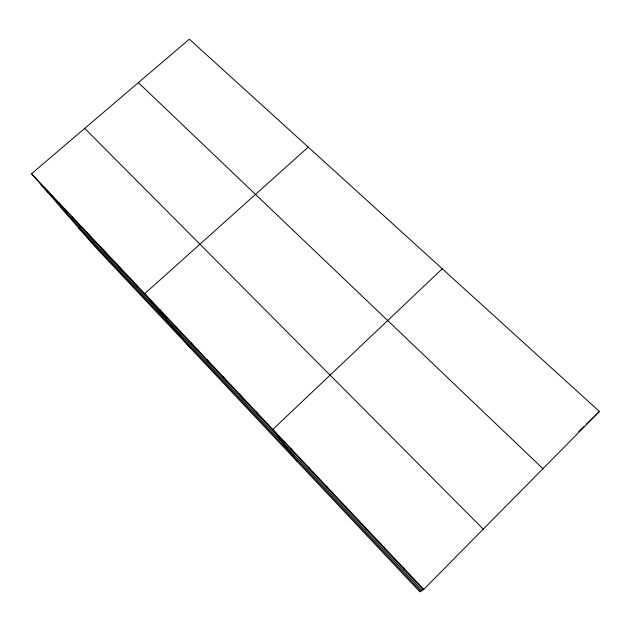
<?xml version="1.0" encoding="UTF-8"?>
<svg xmlns="http://www.w3.org/2000/svg" width="631" height="631" viewBox="0 0 631 631"><rect width="100%" height="100%" fill="white"/><g stroke="black" fill="none" stroke-linecap="round" stroke-linejoin="round"><path stroke-width="0.95" d="M403.73 569.154L403.737 568.089M423.795 589.346L599.45 411.483L189.347 39.185L31.55 173.722L94.043 245.625L419.836 591.815L423.795 589.346L31.55 173.722M578.761 431.612L584.306 426.217M586.191 424.379L599.45 411.483M442.276 268.798L272.844 429.403L297.177 461.482M308.243 147.126L144.736 293.66L190.444 348.052M138.37 82.645L542.96 468.691M84.728 128.377L483.251 529.141M41.307 184.946L423.156 589.748M60.592 207.134L421.918 590.521M78.425 227.649L420.798 591.215M44.975 187.943L54.447 198.875M58.596 202.377L67.769 213.002M72.415 217.025L81.289 227.334M86.447 231.892L95.005 241.87M100.692 246.981L108.926 256.628M115.15 262.307L123.045 271.598M129.828 277.861L137.384 286.797M159.88 309.703L166.702 317.882M175.252 325.99L181.704 333.775M190.877 342.546L196.927 349.921M206.747 359.362L212.395 366.311M222.877 376.455L228.099 382.962M239.259 393.815L244.047 399.873M255.918 411.467L260.256 417.052M290.583 448.199L293.959 452.782M308.63 467.319L311.485 471.365M326.984 486.769L329.311 490.263M345.67 506.567L347.444 509.477M364.679 526.711L365.885 529.03M384.034 547.219L384.642 548.915"/></g></svg>
